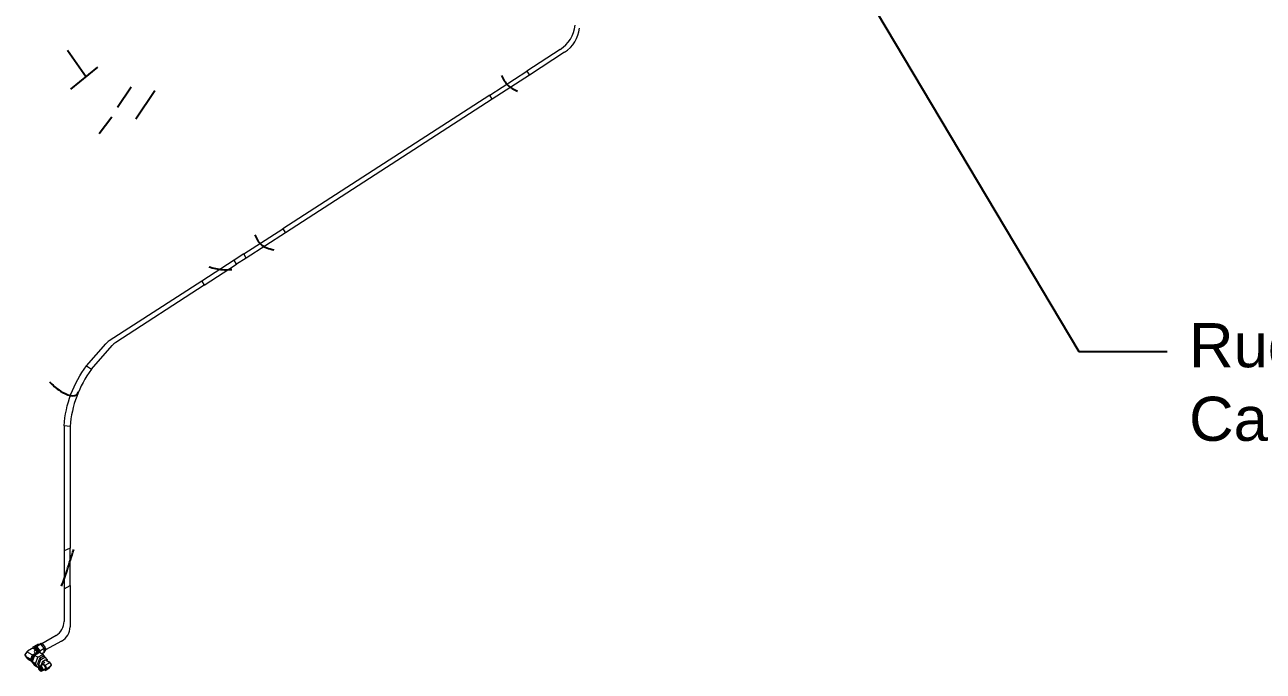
# Model space of a CAD drawing. Extents: x 4.3 to 15.2, y 2.4 to 10.6.
# Drawn here: x 6.824 to 10.613, y 2.542 to 4.519 of the extents above; entities that cross this region are included whole.
import ezdxf
from ezdxf import colors
from ezdxf.entities.mleader import LeaderData, LeaderLine
from ezdxf.math import Vec2, Vec3

# ---------------------------------------------------------------- set-up
doc = ezdxf.new("R2010")
doc.units = 0
doc.header["$LTSCALE"] = 0.3
doc.header["$MEASUREMENT"] = 0
doc.layers.add('1', color=1, linetype='CONTINUOUS')
doc.styles.add('PARTS TEXT', font='arial.ttf', dxfattribs={"height": 0.0875})

msp = doc.modelspace()

# ---------------------------------------------------------------- linework, layer by layer
at = {"layer": '1', "color": 30}
for p, q in [((6.9548, 4.4416), (7.0119, 4.3601)), ((6.9648, 4.3222), (7.0477, 4.389)), ((7.1073, 4.2673), (7.149, 4.3287)), ((7.1637, 4.2315), (7.2213, 4.3176)), ((7.0517, 4.186), (7.0896, 4.2377))]:
    msp.add_line(p, q, dxfattribs=at)
at = {"layer": '1', "color": 41, "lineweight": 18}
for p, q in [((8.4621, 4.4434), (8.3598, 4.3773)), ((8.4756, 4.4348), (8.3676, 4.3651)), ((8.2465, 4.3041), (7.6134, 3.8952)), ((8.2543, 4.2919), (7.6212, 3.883)), ((7.4939, 3.818), (7.4639, 3.7986)), ((7.5013, 3.8055), (7.4718, 3.7865)), ((7.3651, 3.7348), (7.0822, 3.5521)), ((7.3729, 3.7226), (7.1019, 3.5475)), ((7.013, 3.4759), (7.0717, 3.543)), ((7.0274, 3.4653), (7.0914, 3.5385)), ((6.9442, 3.2922), (6.944, 2.9098)), ((6.9624, 3.2908), (6.9623, 2.9182)), ((6.944, 2.7938), (6.9439, 2.6944)), ((6.9621, 2.8041), (6.9621, 2.6779)), ((6.9192, 2.6514), (6.8761, 2.626)), ((6.936, 2.634), (6.8869, 2.6072))]:
    msp.add_line(p, q, dxfattribs=at)
at = {"layer": '1', "color": 150, "lineweight": 18}
for p, q in [((6.8497, 2.6164), (6.863, 2.6241)), ((6.8497, 2.6164), (6.8596, 2.6173)), ((6.8497, 2.6119), (6.8497, 2.6164)), ((6.8596, 2.6173), (6.873, 2.625)), ((6.8596, 2.6173), (6.8696, 2.6049)), ((6.873, 2.625), (6.863, 2.6241)), ((6.8681, 2.6245), (6.8706, 2.626)), ((6.8829, 2.6126), (6.873, 2.625)), ((6.8327, 2.6041), (6.8261, 2.5956)), ((6.8327, 2.5803), (6.8261, 2.5888)), ((6.829, 2.5863), (6.8425, 2.5786)), ((6.8475, 2.6131), (6.8341, 2.6054)), ((6.8341, 2.5995), (6.8476, 2.5917)), ((6.8341, 2.5791), (6.8467, 2.5718)), ((6.8425, 2.5786), (6.8476, 2.5917)), ((6.8469, 2.5723), (6.8425, 2.5786)), ((6.8539, 2.5903), (6.8462, 2.5705)), ((6.8578, 2.6072), (6.8475, 2.6131)), ((6.8476, 2.5917), (6.8578, 2.5976)), ((6.8542, 2.6134), (6.8521, 2.6122)), ((6.8529, 2.6108), (6.8522, 2.6104)), ((6.8692, 2.5991), (6.8539, 2.5903)), ((6.8638, 2.5846), (6.8539, 2.5903)), ((6.8578, 2.6072), (6.8546, 2.6054)), ((6.8546, 2.5995), (6.8578, 2.5976)), ((6.8561, 2.5648), (6.8638, 2.5846)), ((6.8624, 2.5952), (6.8578, 2.6072)), ((6.8578, 2.5976), (6.8603, 2.594)), ((6.8686, 2.5805), (6.8623, 2.5642)), ((6.8638, 2.5846), (6.8791, 2.5934)), ((6.8665, 2.5618), (6.8728, 2.5781)), ((6.8812, 2.5879), (6.8686, 2.5805)), ((6.8728, 2.5781), (6.8686, 2.5805)), ((6.8791, 2.5934), (6.8692, 2.5991)), ((6.8696, 2.6049), (6.8829, 2.6126)), ((6.8696, 2.6049), (6.8696, 2.5989)), ((6.8728, 2.5781), (6.8855, 2.5855)), ((6.8759, 2.5952), (6.8829, 2.5993)), ((6.8788, 2.5727), (6.8867, 2.5773)), ((6.8791, 2.5934), (6.8841, 2.5863)), ((6.8855, 2.5855), (6.8812, 2.5879)), ((6.8829, 2.5993), (6.8829, 2.6126)), ((6.8829, 2.6018), (6.8842, 2.6025)), ((6.8839, 2.5773), (6.8853, 2.5765)), ((6.8855, 2.5855), (6.8919, 2.5766)), ((6.8867, 2.5773), (6.897, 2.5713)), ((6.8561, 2.5648), (6.8462, 2.5705)), ((6.8462, 2.5705), (6.8539, 2.5596)), ((6.8638, 2.5539), (6.8539, 2.5596)), ((6.8638, 2.5539), (6.8561, 2.5648)), ((6.8623, 2.5642), (6.8687, 2.5553)), ((6.8665, 2.5618), (6.8623, 2.5642)), ((6.8679, 2.5563), (6.8638, 2.5539)), ((6.87, 2.5569), (6.8665, 2.5618)), ((6.8666, 2.5507), (6.8666, 2.5513)), ((6.8708, 2.556), (6.868, 2.5544)), ((6.8689, 2.5552), (6.8687, 2.5553)), ((6.878, 2.5615), (6.8702, 2.557)), ((6.8708, 2.5435), (6.8713, 2.5432)), ((6.8741, 2.5593), (6.878, 2.5649)), ((6.8741, 2.5592), (6.8741, 2.5593)), ((6.8745, 2.561), (6.8751, 2.5607)), ((6.8774, 2.5445), (6.8747, 2.5429)), ((6.8749, 2.5626), (6.8788, 2.5727)), ((6.8756, 2.5615), (6.8749, 2.5626)), ((6.8749, 2.5626), (6.876, 2.562)), ((6.878, 2.5649), (6.8852, 2.569)), ((6.878, 2.5649), (6.8859, 2.5603)), ((6.8858, 2.548), (6.878, 2.5435)), ((6.8788, 2.5727), (6.8852, 2.569)), ((6.8859, 2.5446), (6.8829, 2.5463)), ((6.8859, 2.5603), (6.897, 2.5668)), ((6.8859, 2.5603), (6.8898, 2.5502)), ((6.8859, 2.5446), (6.897, 2.551)), ((6.8898, 2.5502), (6.8859, 2.5446)), ((6.8898, 2.5502), (6.9009, 2.5566)), ((6.8919, 2.5766), (6.8911, 2.5747)), ((6.8981, 2.5703), (6.9032, 2.5638)), ((6.8981, 2.552), (6.9032, 2.5585))]:
    msp.add_line(p, q, dxfattribs=at)
at = {"layer": '1', "color": 41, "lineweight": 18}
msp.add_lwpolyline([(8.2465, 4.3041), (8.3598, 4.3773), (8.3676, 4.3651), (8.2543, 4.2919)], close=True, dxfattribs=at)
at = {"layer": '1', "color": 41, "lineweight": 18, "flags": 128}
for points in [[(7.4939, 3.818), (7.6134, 3.8952), (7.6212, 3.883), (7.5013, 3.8055), (7.4939, 3.818)], [(7.3651, 3.7348), (7.3729, 3.7226), (7.4718, 3.7865), (7.4639, 3.7986), (7.3651, 3.7348)], [(6.944, 2.7938), (6.9621, 2.8041), (6.9623, 2.9182), (6.944, 2.9098), (6.944, 2.7938)]]:
    msp.add_lwpolyline(points, dxfattribs=at)
at = {"layer": '1', "color": 41, "lineweight": 18}
msp.add_lwpolyline([(6.9439, 3.2923, -0.147974), (7.013, 3.4759), (7.0274, 3.4653, 0.140114), (6.9624, 3.2908)], format="xyb", close=True, dxfattribs=at)
for centre, radius, start, end in [((8.4078, 4.5274), 0.1, 302.8592, 354.3761), ((8.4213, 4.5188), 0.1, 302.8592, 354.3761), ((7.1093, 3.5101), 0.05, 122.8592, 138.8039), ((7.129, 3.5055), 0.05, 122.8592, 138.8039), ((6.8939, 2.6945), 0.05, 300.4038, 359.9561), ((6.9121, 2.6779), 0.05, 298.6422, 359.98)]:
    msp.add_arc(centre, radius, start, end, dxfattribs=at)
at = {"layer": '1', "color": 150, "lineweight": 18}
for centre, major_axis, start_param, end_param in [((6.8596, 2.604), (-0.00545, 0.00944), 3.740272, 6.283185), ((6.8774, 2.6143), (0.0068, -0.0118), 0, 3.141593), ((6.8392, 2.5922), (-0.0144, 0), 5.862651, 7.068583), ((6.8392, 2.6024), (-0.00722, 0), 5.497787, 7.068583), ((6.8392, 2.582), (0.00722, 0), 3.562127, 3.926991), ((6.8527, 2.5845), (0.00474, 0.00821), 0.000814, 3.140778), ((6.8548, 2.5833), (0.00519, 0.00899), 0.313566, 2.813955), ((6.8575, 2.6028), (-0.00545, 0.00944), 3.740272, 6.5282), ((6.8597, 2.6024), (-0.00726, 0), 5.497787, 7.068583), ((6.8575, 2.6028), (0.00462, -0.00801), 0.229053, 3.141593), ((6.8738, 2.5723), (0.0068, 0.0118), 1.56561, 2.110411), ((6.8713, 2.5486), (0.00332, -0.00575), 5.497787, 10.210176), ((6.8741, 2.5502), (-0.00391, 0.00677), 2.586782, 6.837996), ((6.8741, 2.5502), (-0.00332, 0.00575), 3.141593, 6.283185), ((6.8819, 2.5547), (-0.00391, 0.00677), 3.141593, 6.283185), ((6.8931, 2.569), (0.00556, 0), 5.497787, 7.068583), ((6.8931, 2.5533), (-0.00556, 0), 2.356194, 2.721058), ((6.8931, 2.5612), (0.0111, 0), 5.497787, 6.70372)]:
    msp.add_ellipse(centre, major_axis=major_axis, ratio=0.57735, start_param=start_param, end_param=end_param, dxfattribs=at)
for major_axis in [(0.00293, -0.00507), (0.00099, -0.00171)]:
    msp.add_ellipse((6.8708, 2.5483), major_axis=major_axis, ratio=0.57735, dxfattribs=at)
at = {"layer": '1', "color": 6}
for points in [[(8.2825, 4.3634), (8.3013, 4.3344), (8.3312, 4.3161)], [(7.5276, 3.8761), (7.5465, 3.8469), (7.5856, 3.8308)], [(7.3865, 3.7786), (7.4278, 3.7701), (7.4575, 3.7705)], [(6.8993, 3.4271), (6.9328, 3.3988), (6.9862, 3.3919), (6.9883, 3.3969)], [(6.9365, 2.8022), (6.9529, 2.8505), (6.9736, 2.914)]]:
    msp.add_spline(points, degree=3, dxfattribs=at)
at = {"layer": '1', "color": 41, "lineweight": 18}
msp.add_rational_spline([(6.8706, 2.626), (6.8693, 2.6253), (6.8681, 2.6245), (6.8655, 2.6243), (6.863, 2.6241), (6.8564, 2.6202), (6.8497, 2.6164), (6.8497, 2.6141), (6.8497, 2.6119), (6.8486, 2.6125), (6.8475, 2.6131), (6.8408, 2.6092), (6.8341, 2.6054), (6.8332, 2.6048), (6.8327, 2.6041), (6.8294, 2.5999), (6.8261, 2.5956), (6.8234, 2.5922), (6.8261, 2.5888), (6.8294, 2.5846), (6.8327, 2.5803), (6.8332, 2.5796), (6.8341, 2.5791), (6.8404, 2.5754), (6.8467, 2.5718), (6.8465, 2.5712), (6.8462, 2.5705), (6.85, 2.5651), (6.8539, 2.5596), (6.8588, 2.5568), (6.8638, 2.5539), (6.8659, 2.5551), (6.8679, 2.5563), (6.8683, 2.5558), (6.8687, 2.5553), (6.8688, 2.5553), (6.8689, 2.5552), (6.8688, 2.555), (6.8687, 2.5548), (6.8684, 2.5546), (6.868, 2.5544), (6.8666, 2.5536), (6.8666, 2.5513), (6.8666, 2.551), (6.8666, 2.5507), (6.8666, 2.5459), (6.8708, 2.5435), (6.8711, 2.5434), (6.8713, 2.5432), (6.8733, 2.5421), (6.8747, 2.5429), (6.875, 2.5431), (6.8754, 2.5433), (6.8769, 2.5428), (6.878, 2.5435), (6.8805, 2.5449), (6.8829, 2.5463), (6.8844, 2.5455), (6.8859, 2.5446), (6.8914, 2.5478), (6.897, 2.551), (6.8977, 2.5515), (6.8981, 2.552), (6.9007, 2.5553), (6.9032, 2.5585), (6.9052, 2.5612), (6.9032, 2.5638), (6.9007, 2.5671), (6.8981, 2.5703), (6.8977, 2.5709), (6.897, 2.5713), (6.8941, 2.573), (6.8911, 2.5747), (6.8915, 2.5756), (6.8919, 2.5766), (6.8887, 2.581), (6.8855, 2.5855), (6.8848, 2.5859), (6.8841, 2.5863), (6.8816, 2.5898), (6.8791, 2.5934), (6.8775, 2.5943), (6.8759, 2.5952), (6.8794, 2.5973), (6.8829, 2.5993), (6.8829, 2.6005), (6.8829, 2.6018), (6.8836, 2.6021), (6.8842, 2.6025), (6.891, 2.6064), (6.8842, 2.6182), (6.8774, 2.6299), (6.8706, 2.626)], [1, 1, 1, 1, 1, 1, 1, 1, 1, 1, 1, 1, 1, 0.983405399355, 1, 1, 1, 0.912870929176, 1, 1, 1, 0.983405399355, 1, 1, 1, 1, 1, 1, 1, 1, 1, 1, 1, 1, 1, 1, 1, 0.99926775525, 1, 1, 1, 0.923879532511, 1, 1, 1, 0.707106781187, 1, 1, 1, 0.923879532511, 1, 1, 1, 0.961769203084, 1, 1, 1, 1, 1, 1, 1, 0.983405399355, 1, 1, 1, 0.912870929175, 1, 1, 1, 0.983405399355, 1, 1, 1, 1, 1, 1, 1, 1, 1, 1, 1, 1, 1, 1, 1, 1, 1, 1, 1, 0.707106783821, 1, 0.707106783821, 1], degree=2, knots=[0, 0, 0, 1, 1, 2, 2, 3, 3, 4, 4, 5, 5, 6, 6, 6.364864, 6.364864, 7.364864, 7.364864, 8.205932, 8.205932, 9.205932, 9.205932, 9.570796, 9.570796, 10.570796, 10.570796, 11.570796, 11.570796, 12.570796, 12.570796, 13.570796, 13.570796, 14.570796, 14.570796, 15.570796, 15.570796, 16.570796, 16.570796, 16.647338, 16.647338, 17.647338, 17.647338, 18.432736, 18.432736, 19.432736, 19.432736, 21.003533, 21.003533, 22.003533, 22.003533, 22.788931, 22.788931, 23.788931, 23.788931, 24.343742, 24.343742, 25.343742, 25.343742, 26.343742, 26.343742, 27.343742, 27.343742, 27.708606, 27.708606, 28.708606, 28.708606, 29.549674, 29.549674, 30.549674, 30.549674, 30.914538, 30.914538, 31.914538, 31.914538, 32.914538, 32.914538, 33.914538, 33.914538, 34.914538, 34.914538, 35.914538, 35.914538, 36.914538, 36.914538, 37.914538, 37.914538, 38.914538, 38.914538, 39.914538, 39.914538, 41.485335, 41.485335, 43.056131, 43.056131, 43.056131], dxfattribs=at)

# ---------------------------------------------------------------- leaders
at = {"layer": '1', "color": 41}
ml = msp.add_multileader_mtext('Standard', dxfattribs=at)
ml.set_content('Rudder Interconnect\\PIdler (Typ)', color=41, style='PARTS TEXT')
ml.set_leader_properties()
ml.build(insert=Vec2(0, 0))
ml.multileader.update_dxf_attribs({"text_right_attachment_type": 6, "dogleg_length": 0.36, "arrow_head_size": 0.135})
ctx = ml.context
ctx.base_point, ctx.char_height, ctx.arrow_head_size, ctx.landing_gap_size, ctx.plane_origin = Vec3(11.4604, 4.7046), 0.135, 0.135, 0.0675, Vec3(10.4253, 5.5487)
ctx.right_attachment = 6
notes = []
notes.append((ctx, [(0, (1, 1, 0), (11.1904, 4.7046), (1, 0), 0.27, [(0, [(10.2096, 5.815)], 0, [])])]))
ctx.mtext.insert, ctx.mtext.flow_direction = Vec3(11.5279, 4.792), 5
ml = msp.add_multileader_mtext('Standard', dxfattribs=at)
ml.set_content('Rudder Interconnect\\PCable (Typ)', color=41, style='PARTS TEXT')
ml.set_leader_properties()
ml.build(insert=Vec2(0, 0))
ml.multileader.update_dxf_attribs({"text_right_attachment_type": 6, "dogleg_length": 0.36, "arrow_head_size": 0.135})
ctx = ml.context
ctx.base_point, ctx.char_height, ctx.arrow_head_size, ctx.landing_gap_size, ctx.plane_origin = Vec3(10.3188, 3.5193), 0.135, 0.135, 0.0675, Vec3(9.2837, 4.3634)
ctx.right_attachment = 6
notes.append((ctx, [(0, (1, 1, 0), (10.0488, 3.5193), (1, 0), 0.27, [(0, [(8.958, 5.3523)], 0, [])])]))
ctx.mtext.insert, ctx.mtext.flow_direction = Vec3(10.3863, 3.6066), 5
for ctx, leaders in notes:
    for number, flags, end, landing, length, lines in leaders:
        leader = LeaderData()
        leader.index, (leader.has_last_leader_line, leader.has_dogleg_vector, leader.attachment_direction) = number, flags
        leader.last_leader_point, leader.dogleg_vector, leader.dogleg_length = Vec3(end), Vec3(landing), length
        for number, points, colour, breaks in lines:
            line = LeaderLine()
            line.index, line.vertices, line.color, line.breaks = number, Vec3.list(points), colors.encode_raw_color(colour), breaks
            leader.lines.append(line)
        ctx.leaders.append(leader)

doc.saveas('drawing.dxf')
